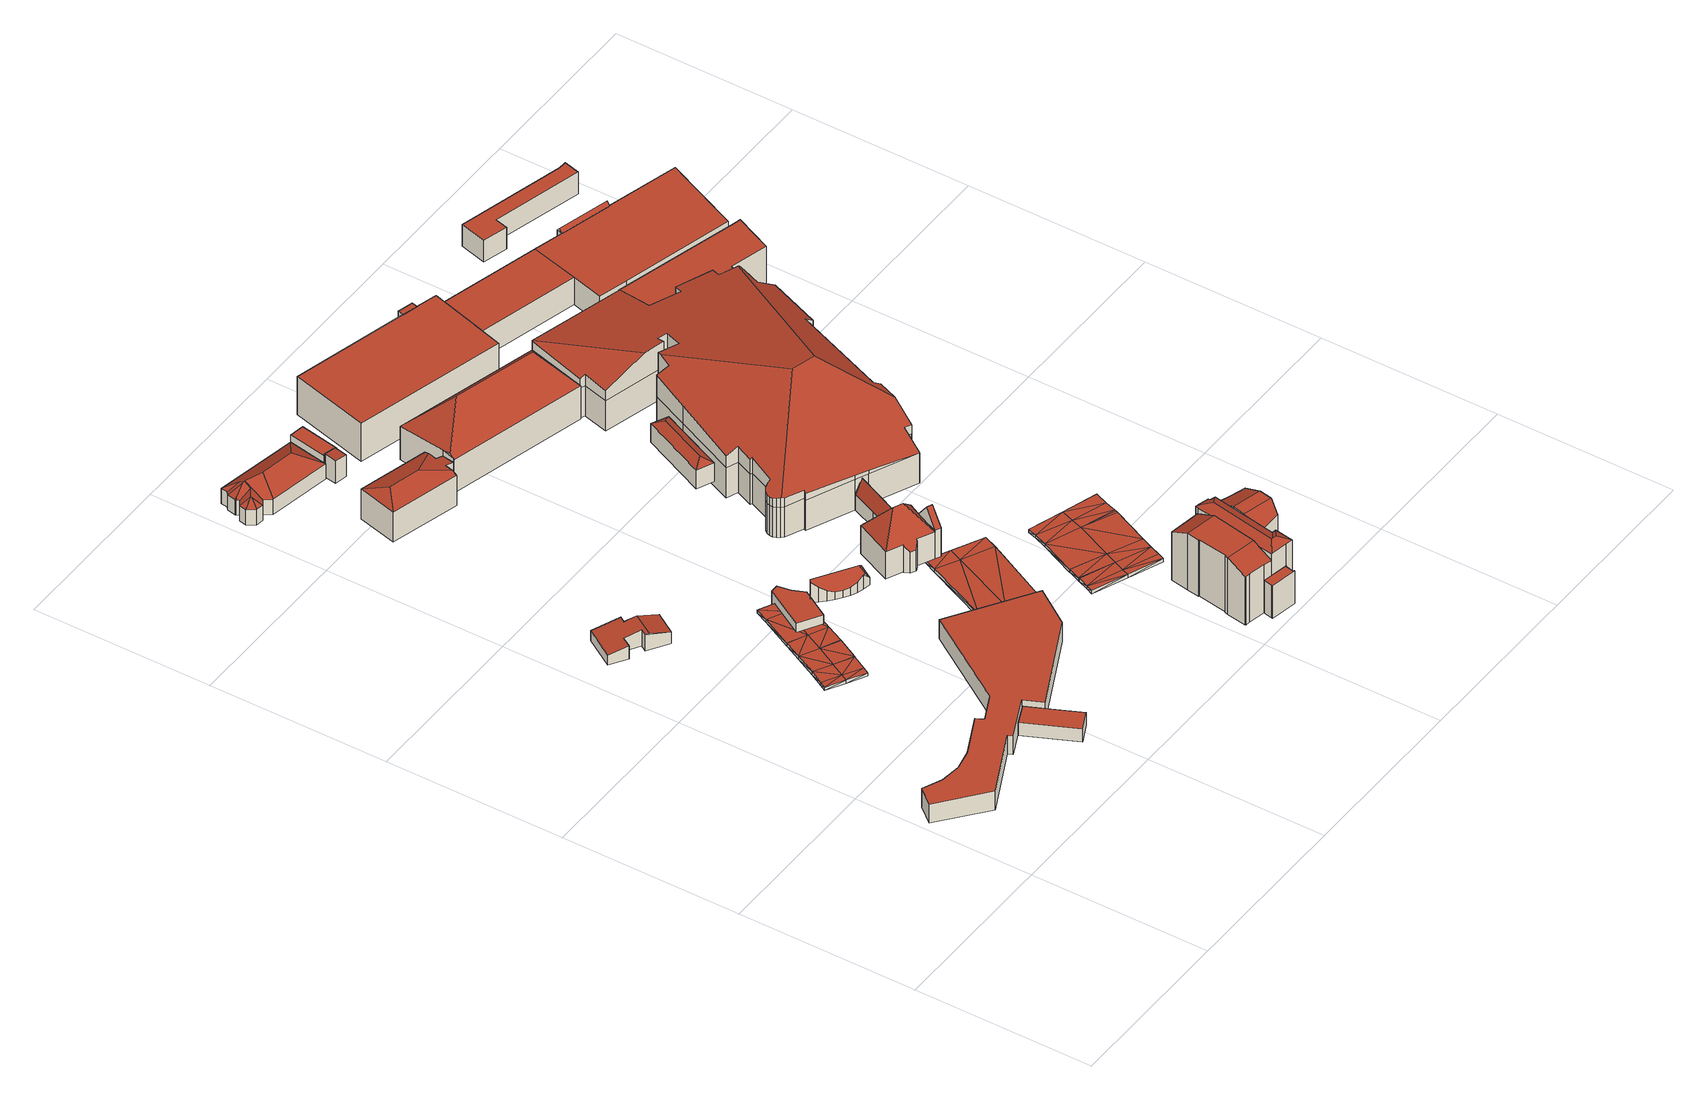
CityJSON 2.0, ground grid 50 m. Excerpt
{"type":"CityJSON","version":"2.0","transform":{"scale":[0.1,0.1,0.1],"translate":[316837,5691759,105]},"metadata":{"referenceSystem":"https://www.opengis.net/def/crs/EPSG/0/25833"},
"CityObjects":{
"building1":{"type":"Building","attributes":{"Dachtyp_tdc":"tdcPolyFlatRoof","Gemeindeschluessel":14713000,"Dachneigung":0,"QualitaetDacherkennung":81,"Geometrietyp2DReferenz":"3000","function":"31001_9998","roofType":"1000","measuredHeight":3.99},"geometry":[{"type":"MultiSurface","lod":"2","boundaries":[[[0,1,2,3]],[[1,4,5,2]],[[4,6,7,5]],[[6,8,9,7]],[[8,0,3,9]],[[8,6,4,1,0]],[[3,2,5,7,9]]],"semantics":{"surfaces":[{"type":"WallSurface"},{"type":"RoofSurface"},{"type":"GroundSurface"}],"values":[0,0,0,0,0,1,2]}}]},
"building2":{"type":"Building","attributes":{"name":"Zoo Leipzig","Dachtyp_tdc":"tdcFreeFormRoof","Gemeindeschluessel":14713000,"Dachneigung":10.55,"QualitaetDacherkennung":11,"Geometrietyp2DReferenz":"3000","function":"31001_9998","roofType":"5000","measuredHeight":5.24},"geometry":[{"type":"MultiSurface","lod":"2","boundaries":[[[10,11,12,13]],[[11,14,15,12]],[[14,16,17,15]],[[16,18,19,17]],[[18,20,21,19]],[[20,22,23,21]],[[22,24,25,23]],[[24,26,27,25]],[[26,28,29,27]],[[28,10,13,29]],[[14,11,10,28,26,24,22,20,30,31]],[[18,16,31,30]],[[16,14,31]],[[20,18,30]],[[13,12,15,17,19,21,23,25,27,29]]],"semantics":{"surfaces":[{"type":"WallSurface"},{"type":"RoofSurface"},{"type":"GroundSurface"}],"values":[0,0,0,0,0,0,0,0,0,0,1,1,0,0,2]}}]},
"building3":{"type":"Building","attributes":{"name":"Zoo Leipzig","Dachtyp_tdc":"tdcPolyFlatRoof","Gemeindeschluessel":14713000,"Dachneigung":0,"QualitaetDacherkennung":38,"Geometrietyp2DReferenz":"3000","function":"31001_9998","roofType":"1000","measuredHeight":5.91},"geometry":[{"type":"MultiSurface","lod":"2","boundaries":[[[32,33,34,35]],[[33,36,37,34]],[[36,38,39,37]],[[38,40,41,39]],[[40,42,43,41]],[[42,44,45,43]],[[44,46,47,45]],[[46,48,49,47]],[[48,50,51,49]],[[50,52,53,51]],[[52,54,55,53]],[[54,56,57,55]],[[56,58,59,57]],[[58,60,61,59]],[[60,62,63,61]],[[62,32,35,63]],[[62,60,58,56,54,52,50,48,46,44,42,40,38,36,33,32]],[[35,34,37,39,41,43,45,47,49,51,53,55,57,59,61,63]]],"semantics":{"surfaces":[{"type":"WallSurface"},{"type":"RoofSurface"},{"type":"GroundSurface"}],"values":[0,0,0,0,0,0,0,0,0,0,0,0,0,0,0,0,1,2]}}]},
"building4":{"type":"Building","attributes":{"BodenHoehe":107.59,"gemHoehe":0,"BauwerkHoehe":1,"Breite":11.5,"Gemeindeschluessel":"14713000","Geometrietyp2DReferenz":"3000","function":"53001_1800","measuredHeight":1},"geometry":[{"type":"MultiSurface","lod":"2","boundaries":[[[64,65,66]],[[64,66,67]],[[68,69,65]],[[68,65,64]],[[70,71,72]],[[72,71,73]],[[74,75,70]],[[70,75,71]],[[76,77,75]],[[76,75,78]],[[78,75,74]],[[79,67,76]],[[76,67,77]],[[80,64,79]],[[79,64,67]],[[81,68,64]],[[81,64,80]],[[71,82,73]],[[73,82,83]],[[75,84,71]],[[71,84,82]],[[77,85,86]],[[77,86,84]],[[77,84,75]],[[67,66,87]],[[67,87,77]],[[77,87,88]],[[77,88,85]],[[73,83,89]],[[73,89,90]],[[83,82,91]],[[83,91,89]],[[82,84,92]],[[82,92,91]],[[84,86,93]],[[84,93,92]],[[86,85,94]],[[86,94,93]],[[85,88,95]],[[85,95,94]],[[88,87,96]],[[88,96,95]],[[87,66,97]],[[87,97,96]],[[66,65,98]],[[66,98,97]],[[65,69,99]],[[65,99,98]],[[69,68,100]],[[69,100,99]],[[68,81,101]],[[68,101,100]],[[81,80,102]],[[81,102,101]],[[80,79,103]],[[80,103,102]],[[79,76,104]],[[79,104,103]],[[76,78,105]],[[76,105,104]],[[78,74,106]],[[78,106,105]],[[74,70,107]],[[74,107,106]],[[70,72,108]],[[70,108,107]],[[72,73,90]],[[72,90,108]],[[90,91,109]],[[89,91,90]],[[109,92,110]],[[91,92,109]],[[93,94,111]],[[92,93,111]],[[110,92,111]],[[96,97,112]],[[111,96,112]],[[95,96,111]],[[94,95,111]],[[97,98,113]],[[112,97,113]],[[98,99,100]],[[113,98,100]],[[108,109,107]],[[90,109,108]],[[107,110,106]],[[109,110,107]],[[110,111,104]],[[105,110,104]],[[106,110,105]],[[104,112,103]],[[111,112,104]],[[103,113,102]],[[112,113,103]],[[113,100,101]],[[102,113,101]]],"semantics":{"surfaces":[{"type":"RoofSurface"},{"type":"WallSurface"},{"type":"GroundSurface"}],"values":[0,0,0,0,0,0,0,0,0,0,0,0,0,0,0,0,0,0,0,0,0,0,0,0,0,0,0,0,1,1,1,1,1,1,1,1,1,1,1,1,1,1,1,1,1,1,1,1,1,1,1,1,1,1,1,1,1,1,1,1,1,1,1,1,1,1,1,1,2,2,2,2,2,2,2,2,2,2,2,2,2,2,2,2,2,2,2,2,2,2,2,2,2,2,2,2]}}]},
"building5":{"type":"Building","attributes":{"name":"Zoo Leipzig","Dachtyp_tdc":"tdcPolyFlatRoof","Gemeindeschluessel":14713000,"Dachneigung":0,"QualitaetDacherkennung":74,"Geometrietyp2DReferenz":"3000","function":"31001_9998","roofType":"1000","measuredHeight":6.05},"geometry":[{"type":"MultiSurface","lod":"2","boundaries":[[[114,115,116,117]],[[115,118,119,116]],[[118,120,121,119]],[[120,122,123,121]],[[122,124,125,123]],[[124,114,117,125]],[[124,122,120,118,115,114]],[[117,116,119,121,123,125]]],"semantics":{"surfaces":[{"type":"WallSurface"},{"type":"RoofSurface"},{"type":"GroundSurface"}],"values":[0,0,0,0,0,0,1,2]}}]},
"building6":{"type":"Building","attributes":{"name":"Zoo Leipzig","Dachtyp_tdc":"tdcFreeFormRoof","Gemeindeschluessel":14713000,"Dachneigung":31.51,"QualitaetDacherkennung":10,"Geometrietyp2DReferenz":"3000","function":"31001_9998","roofType":"5000","measuredHeight":8.33},"geometry":[{"type":"MultiSurface","lod":"2","boundaries":[[[126,127,128,129]],[[127,130,131,128]],[[130,132,133,131]],[[132,134,135,133]],[[134,136,137,135]],[[136,138,139,137]],[[138,140,141,139]],[[140,142,143,141]],[[142,144,145,143]],[[144,146,147,145]],[[146,148,149,147]],[[148,150,151,149]],[[150,152,153,151]],[[152,154,155,153]],[[154,126,129,155]],[[156,154,152]],[[157,158,156,152,150]],[[157,150,148]],[[159,160,158,157,148,146]],[[161,159,146,144]],[[162,163,161,144,142]],[[162,142,140]],[[163,162,140,138]],[[164,165,159,161,163,138,136]],[[164,136,134]],[[166,165,164,134,132]],[[167,166,132,130]],[[167,130,127]],[[160,159,165,166,167,127,126]],[[156,158,160,126,154]],[[129,128,131,133,135,137,139,141,143,145,147,149,151,153,155]]],"semantics":{"surfaces":[{"type":"WallSurface"},{"type":"RoofSurface"},{"type":"GroundSurface"}],"values":[0,0,0,0,0,0,0,0,0,0,0,0,0,0,0,1,1,1,1,1,1,1,1,1,1,1,1,1,1,1,2]}}]},
"building7":{"type":"Building","attributes":{"name":"Zoo Leipzig","Dachtyp_tdc":"tdcFreeFormRoof","Gemeindeschluessel":14713000,"Dachneigung":20.66,"QualitaetDacherkennung":22,"Geometrietyp2DReferenz":"3000","function":"31001_9998","roofType":"5000","measuredHeight":11.46},"geometry":[{"type":"MultiSurface","lod":"2","boundaries":[[[168,169,170,171]],[[169,172,173,170]],[[172,174,175,173]],[[174,176,177,175]],[[176,178,179,177]],[[178,180,181,179]],[[180,182,183,181]],[[182,180,178,184,185,186,168]],[[187,174,172]],[[185,184,176,174,187]],[[169,186,185,187,172]],[[169,168,186]],[[178,176,184]],[[183,171,170,173,175,177,179,181]],[[182,168,171,183]]],"semantics":{"surfaces":[{"type":"WallSurface"},{"type":"RoofSurface"},{"type":"GroundSurface"}],"values":[0,0,0,0,0,0,0,1,1,1,1,0,0,2,0]}}]},
"building8":{"type":"Building","attributes":{"name":"Zoo Leipzig","Dachtyp_tdc":"tdcFreeFormRoof","Gemeindeschluessel":14713000,"Dachneigung":66.28,"QualitaetDacherkennung":9,"Geometrietyp2DReferenz":"3000","function":"31001_9998","roofType":"5000","measuredHeight":6.8},"geometry":[{"type":"MultiSurface","lod":"2","boundaries":[[[188,189,190,191]],[[189,192,193,190]],[[192,194,195,193]],[[194,196,197,195]],[[196,198,199,197]],[[198,200,201,199]],[[200,202,203,201]],[[202,204,205,203]],[[204,206,207,205]],[[206,208,209,207]],[[208,210,211,209]],[[210,212,213,211]],[[212,214,215,213]],[[214,216,217,215]],[[216,218,219,217]],[[218,220,221,219]],[[220,222,223,221]],[[222,224,225,223]],[[224,188,191,225]],[[226,210,227,228]],[[228,227,208,206,204,202,200,198,196,194,192,189,229]],[[212,226,228,229,188,224,222,220,218,216,214]],[[210,208,227]],[[212,210,226]],[[189,188,229]],[[191,190,193,195,197,199,201,203,205,207,209,211,213,215,217,219,221,223,225]]],"semantics":{"surfaces":[{"type":"WallSurface"},{"type":"RoofSurface"},{"type":"GroundSurface"}],"values":[0,0,0,0,0,0,0,0,0,0,0,0,0,0,0,0,0,0,0,1,1,1,0,0,0,2]}}]},
"building9":{"type":"Building","attributes":{"name":"Zoo Leipzig","Dachtyp_tdc":"tdcPolyFlatRoof","Gemeindeschluessel":14713000,"Dachneigung":5.51,"QualitaetDacherkennung":57,"Geometrietyp2DReferenz":"3000","function":"31001_9998","roofType":"2100","measuredHeight":7.09},"geometry":[{"type":"MultiSurface","lod":"2","boundaries":[[[230,231,232,233]],[[231,234,235,232]],[[234,236,237,235]],[[236,238,239,237]],[[238,230,233,239]],[[238,236,234,231,230]],[[233,232,235,237,239]]],"semantics":{"surfaces":[{"type":"WallSurface"},{"type":"RoofSurface"},{"type":"GroundSurface"}],"values":[0,0,0,0,0,1,2]}}]},
"building10":{"type":"Building","attributes":{"name":"Zoo Leipzig","Dachtyp_tdc":"tdcPolyFlatRoof","Gemeindeschluessel":14713000,"Dachneigung":0,"QualitaetDacherkennung":80,"Geometrietyp2DReferenz":"3000","function":"31001_9998","roofType":"1000","measuredHeight":6.39},"geometry":[{"type":"MultiSurface","lod":"2","boundaries":[[[240,241,242,235]],[[241,243,244,242]],[[243,245,246,244]],[[245,247,237,246]],[[247,240,235,237]],[[247,245,243,241,240]],[[235,242,244,246,237]]],"semantics":{"surfaces":[{"type":"WallSurface"},{"type":"RoofSurface"},{"type":"GroundSurface"}],"values":[0,0,0,0,0,1,2]}}]},
"building11":{"type":"Building","attributes":{"BodenHoehe":107.93,"gemHoehe":0,"BauwerkHoehe":1,"Gemeindeschluessel":"14713000","Geometrietyp2DReferenz":"3000","function":"53001_1800","measuredHeight":1},"geometry":[{"type":"MultiSurface","lod":"2","boundaries":[[[248,249,250]],[[248,250,251]],[[251,250,252]],[[251,252,253]],[[253,252,254]],[[253,254,255]],[[249,256,257]],[[249,257,250]],[[250,257,258]],[[250,258,252]],[[252,258,259]],[[252,259,254]],[[249,248,260]],[[249,260,261]],[[248,251,262]],[[248,262,260]],[[251,253,263]],[[251,263,262]],[[253,255,264]],[[253,264,263]],[[255,254,265]],[[255,265,264]],[[254,259,266]],[[254,266,265]],[[259,258,267]],[[259,267,266]],[[258,257,268]],[[258,268,267]],[[257,256,269]],[[257,269,268]],[[256,249,261]],[[256,261,269]],[[270,261,260]],[[262,270,260]],[[271,270,262]],[[263,271,262]],[[265,271,263]],[[264,265,263]],[[268,269,261]],[[270,268,261]],[[267,268,270]],[[271,267,270]],[[266,267,271]],[[265,266,271]]],"semantics":{"surfaces":[{"type":"RoofSurface"},{"type":"WallSurface"},{"type":"GroundSurface"}],"values":[0,0,0,0,0,0,0,0,0,0,0,0,1,1,1,1,1,1,1,1,1,1,1,1,1,1,1,1,1,1,1,1,2,2,2,2,2,2,2,2,2,2,2,2]}}]},
"building12":{"type":"Building","attributes":{"name":"Zooschule","Gemeindeschluessel":14713000,"Geometrietyp2DReferenz":"3000","function":"31001_3021","roofType":"9999"},"children":["building12-1","building12-2","building12-3"]},
"building12-1":{"type":"BuildingPart","attributes":{"Dachtyp_tdc":"tdcGableRoof","Dachneigung":53.46,"QualitaetDacherkennung":55,"Geometrietyp2DReferenz":"3000","roofType":"3100","measuredHeight":13.29},"parents":["building12"],"geometry":[{"type":"MultiSurface","lod":"2","boundaries":[[[272,273,274,275]],[[273,276,277,278,274]],[[279,272,275,280]],[[279,281,282,272]],[[281,276,273,282]],[[276,281,279,283]],[[272,282,273]],[[275,274,278,280]],[[283,277,276]],[[279,280,278,277,283]]],"semantics":{"surfaces":[{"type":"WallSurface"},{"type":"RoofSurface"},{"type":"GroundSurface"},{"type":"ClosureSurface"}],"values":[0,0,0,1,1,0,0,2,0,3]}}]},
"building12-2":{"type":"BuildingPart","attributes":{"Dachtyp_tdc":"tdcHipRoof","Dachneigung":53.8,"QualitaetDacherkennung":51,"Geometrietyp2DReferenz":"3000","roofType":"3200","measuredHeight":15.79},"parents":["building12"],"geometry":[{"type":"MultiSurface","lod":"2","boundaries":[[[284,285,279,280,286]],[[277,287,288,278]],[[287,289,290,288]],[[289,291,292,290]],[[291,293,294,292]],[[293,295,296,294]],[[295,297,298,296]],[[297,299,300,298]],[[299,301,302,300]],[[301,303,304,305,302]],[[306,284,286,307,308]],[[301,299,309]],[[277,283,285,284,310]],[[299,297,295,293,291,289,287,277,310,309]],[[284,306,311,312,313,303,301,309,310]],[[286,280,278,288,290,292,294,296,298,300,302,305,314,307]],[[283,279,285]],[[277,278,280,279,283]],[[306,308,311]],[[313,304,303]],[[308,307,314,312,311]],[[312,314,305,304,313]]],"semantics":{"surfaces":[{"type":"WallSurface"},{"type":"RoofSurface"},{"type":"GroundSurface"},{"type":"ClosureSurface"}],"values":[0,0,0,0,0,0,0,0,0,0,0,1,1,1,1,2,0,3,0,0,3,3]}}]},
"building12-3":{"type":"BuildingPart","attributes":{"Dachtyp_tdc":"tdcFreeFormRoof","Dachneigung":65.86,"QualitaetDacherkennung":12,"Geometrietyp2DReferenz":"3000","roofType":"5000","measuredHeight":8.97},"parents":["building12"],"geometry":[{"type":"MultiSurface","lod":"2","boundaries":[[[304,315,316,305]],[[315,317,318,316]],[[317,319,320,318]],[[319,321,322,320]],[[321,323,324,322]],[[323,308,307,324]],[[319,317,315,304,313,325]],[[325,311,308,323,321,319]],[[307,314,305,316,318,320,322,324]],[[312,311,325]],[[314,307,308,311,312]],[[313,312,325]],[[304,305,314,312,313]]],"semantics":{"surfaces":[{"type":"WallSurface"},{"type":"RoofSurface"},{"type":"GroundSurface"},{"type":"ClosureSurface"}],"values":[0,0,0,0,0,0,1,1,2,0,3,0,3]}}]},
"building13":{"type":"Building","attributes":{"name":"Zoo Leipzig","Dachtyp_tdc":"tdcFreeFormRoof","Gemeindeschluessel":14713000,"Dachneigung":46.71,"QualitaetDacherkennung":79,"Geometrietyp2DReferenz":"3000","function":"31001_9998","roofType":"5000","measuredHeight":19.62},"geometry":[{"type":"MultiSurface","lod":"2","boundaries":[[[326,327,328,181]],[[327,329,330,328]],[[329,331,332,330]],[[331,333,334,332]],[[333,335,336,334]],[[335,337,183,336]],[[337,326,181,183]],[[333,331,329,338]],[[339,327,326,340]],[[339,338,329,327]],[[333,338,339,340,337,335]],[[326,337,340]],[[181,328,330,332,334,336,183]]],"semantics":{"surfaces":[{"type":"WallSurface"},{"type":"RoofSurface"},{"type":"GroundSurface"}],"values":[0,0,0,0,0,0,0,1,1,1,1,0,2]}}]},
"building14":{"type":"Building","attributes":{"Gemeindeschluessel":14713000,"Geometrietyp2DReferenz":"3000","function":"31001_9998","roofType":"9999"},"children":["building14-1","building14-2","building14-3","building14-4"]},
"building14-1":{"type":"BuildingPart","attributes":{"Dachtyp_tdc":"tdcPolyFlatRoof","Dachneigung":0,"QualitaetDacherkennung":51,"Geometrietyp2DReferenz":"3000","roofType":"1000","measuredHeight":10.23},"parents":["building14"],"geometry":[{"type":"MultiSurface","lod":"2","boundaries":[[[341,342,343,344]],[[342,345,346,343]],[[345,347,348,346]],[[347,349,350,348]],[[349,351,352,350]],[[351,353,354,352]],[[353,355,356,354]],[[342,357,355,353,351,349,347,345,342,341]],[[343,346,348,350,352,354,356,358,343,344]],[[343,358,357,342]],[[358,356,355,357]]],"semantics":{"surfaces":[{"type":"WallSurface"},{"type":"RoofSurface"},{"type":"GroundSurface"},{"type":"ClosureSurface"}],"values":[0,0,0,0,0,0,0,1,2,3,3]}}]},
"building14-2":{"type":"BuildingPart","attributes":{"Dachtyp_tdc":"tdcFreeFormRoof","Dachneigung":26.83,"QualitaetDacherkennung":16,"Geometrietyp2DReferenz":"3000","roofType":"5000","measuredHeight":18.36},"parents":["building14"],"geometry":[{"type":"MultiSurface","lod":"2","boundaries":[[[359,360,361,362,363]],[[360,364,365,361]],[[364,366,367,365]],[[366,368,369,367]],[[368,370,371,369]],[[370,372,373,371]],[[372,374,373]],[[375,376,377,378,379]],[[376,380,381,377]],[[380,382,383,381]],[[382,384,344,383]],[[384,341,344]],[[382,380,385]],[[380,376,386,385]],[[376,375,387,388,389,390,372,391,392,386]],[[372,370,368,366,364,393,391]],[[364,360,393]],[[360,359,394,395,396,397,398,392,391,393]],[[398,384,382,385,386,392]],[[358,399,400,362,361,365,367,369,371,373,401,402,378,377,381,383,344,343]],[[397,403,398]],[[363,394,359]],[[362,400,395,394,363]],[[400,399,396,395]],[[399,358,357,403,397,396]],[[390,374,372]],[[379,387,375]],[[378,402,388,387,379]],[[402,401,389,388]],[[401,373,374,390,389]],[[357,342,341,384,398,403]],[[343,344,341,342]],[[358,343,342,357]]],"semantics":{"surfaces":[{"type":"WallSurface"},{"type":"RoofSurface"},{"type":"GroundSurface"},{"type":"ClosureSurface"}],"values":[0,0,0,0,0,0,0,0,0,0,0,0,1,1,1,1,1,1,1,2,0,0,3,3,3,0,0,3,3,3,0,3,3]}}]},
"building14-3":{"type":"BuildingPart","attributes":{"Dachtyp_tdc":"tdcCutGableRoof","Dachneigung":0,"QualitaetDacherkennung":46,"Geometrietyp2DReferenz":"3000","roofType":"9999","measuredHeight":17.59},"parents":["building14"],"geometry":[{"type":"MultiSurface","lod":"2","boundaries":[[[404,405,406,407]],[[405,408,409,406]],[[408,410,411,409]],[[410,363,362,411]],[[412,413,414,356,355]],[[413,415,416,414]],[[415,417,418,416]],[[417,419,420,418]],[[419,421,422,420]],[[421,423,424,422]],[[423,425,426,424]],[[425,404,407,426]],[[427,394,363,410,408]],[[421,419,417,415,413,412,403,397,428]],[[408,405,404,425,423,421,428,427]],[[407,406,409,411,362,400,399,358,356,414,416,418,420,422,424,426]],[[395,394,427]],[[400,362,363,394,395]],[[396,395,427,428]],[[399,400,395,396]],[[397,396,428]],[[399,396,397,403,357,358]],[[355,357,403,412]],[[358,357,355,356]]],"semantics":{"surfaces":[{"type":"WallSurface"},{"type":"RoofSurface"},{"type":"GroundSurface"},{"type":"ClosureSurface"}],"values":[0,0,0,0,0,0,0,0,0,0,0,0,1,1,1,2,0,3,0,3,0,3,0,3]}}]},
"building14-4":{"type":"BuildingPart","attributes":{"Dachtyp_tdc":"tdcCutGableRoof","Dachneigung":23.02,"QualitaetDacherkennung":37,"Geometrietyp2DReferenz":"3000","roofType":"9999","measuredHeight":17.53},"parents":["building14"],"geometry":[{"type":"MultiSurface","lod":"2","boundaries":[[[374,429,430,373]],[[429,431,432,430]],[[431,433,434,432]],[[433,435,436,434]],[[435,437,438,436]],[[437,439,440,438]],[[439,441,442,440]],[[441,443,444,442]],[[443,379,378,444]],[[437,435,433,431,429,374,390,445]],[[446,387,379,443,441,439]],[[445,446,439,437]],[[373,430,432,434,436,438,440,442,444,378,402,401]],[[388,387,446]],[[402,378,379,387,388]],[[389,388,446,445]],[[401,402,388,389]],[[390,389,445]],[[401,389,390,374,373]]],"semantics":{"surfaces":[{"type":"WallSurface"},{"type":"RoofSurface"},{"type":"GroundSurface"},{"type":"ClosureSurface"}],"values":[0,0,0,0,0,0,0,0,0,1,1,1,2,0,3,0,3,0,3]}}]},
"building15":{"type":"Building","attributes":{"name":"Zoo Leipzig","Dachtyp_tdc":"tdcFreeFormRoof","Gemeindeschluessel":14713000,"Dachneigung":30.79,"QualitaetDacherkennung":28,"Geometrietyp2DReferenz":"3000","function":"31001_9998","roofType":"5000","measuredHeight":7.28},"geometry":[{"type":"MultiSurface","lod":"2","boundaries":[[[447,448,449,450]],[[448,451,452,449]],[[451,453,454,452]],[[453,455,456,454]],[[455,447,450,456]],[[451,448,457]],[[448,447,458,457]],[[447,455,458]],[[455,453,451,457,458]],[[450,449,452,454,456]]],"semantics":{"surfaces":[{"type":"WallSurface"},{"type":"RoofSurface"},{"type":"GroundSurface"}],"values":[0,0,0,0,0,1,1,1,1,2]}}]},
"building16":{"type":"Building","attributes":{"name":"Pfaffendorfer Brücke","BodenHoehe":107.76,"gemHoehe":0,"BauwerkHoehe":1,"Breite":20.5,"Gemeindeschluessel":"14713000","Geometrietyp2DReferenz":"3000","function":"53001_1800","measuredHeight":1},"geometry":[{"type":"MultiSurface","lod":"2","boundaries":[[[459,460,461]],[[461,460,462]],[[461,462,463]],[[461,463,464]],[[464,463,465]],[[465,463,466]],[[466,463,467]],[[466,467,468]],[[468,467,469]],[[469,467,470]],[[470,467,471]],[[470,471,472]],[[470,472,473]],[[474,473,475]],[[475,473,472]],[[460,476,462]],[[462,476,477]],[[462,477,478]],[[462,478,463]],[[463,478,467]],[[467,478,479]],[[467,479,471]],[[471,479,480]],[[471,480,481]],[[472,471,482]],[[472,482,483]],[[481,482,471]],[[472,483,475]],[[475,483,484]],[[460,459,485]],[[460,485,486]],[[459,461,487]],[[459,487,485]],[[461,464,488]],[[461,488,487]],[[464,465,489]],[[464,489,488]],[[465,466,490]],[[465,490,489]],[[466,468,491]],[[466,491,490]],[[468,469,492]],[[468,492,491]],[[469,470,493]],[[469,493,492]],[[470,473,494]],[[470,494,493]],[[473,474,495]],[[473,495,494]],[[474,475,496]],[[474,496,495]],[[475,484,497]],[[475,497,496]],[[484,483,498]],[[484,498,497]],[[483,482,499]],[[483,499,498]],[[482,481,500]],[[482,500,499]],[[481,480,501]],[[481,501,500]],[[480,479,502]],[[480,502,501]],[[479,478,503]],[[479,503,502]],[[478,477,504]],[[478,504,503]],[[477,476,505]],[[477,505,504]],[[476,460,486]],[[476,486,505]],[[487,486,485]],[[506,486,487]],[[507,506,487]],[[488,507,487]],[[489,507,488]],[[490,507,489]],[[508,507,490]],[[491,508,490]],[[492,508,491]],[[493,508,492]],[[509,508,493]],[[510,509,493]],[[494,510,493]],[[496,494,495]],[[510,494,496]],[[506,505,486]],[[504,505,506]],[[503,504,506]],[[507,503,506]],[[508,503,507]],[[502,503,508]],[[509,502,508]],[[501,502,509]],[[500,501,509]],[[499,509,510]],[[498,499,510]],[[509,499,500]],[[496,498,510]],[[497,498,496]]],"semantics":{"surfaces":[{"type":"RoofSurface"},{"type":"WallSurface"},{"type":"GroundSurface"}],"values":[0,0,0,0,0,0,0,0,0,0,0,0,0,0,0,0,0,0,0,0,0,0,0,0,0,0,0,0,0,1,1,1,1,1,1,1,1,1,1,1,1,1,1,1,1,1,1,1,1,1,1,1,1,1,1,1,1,1,1,1,1,1,1,1,1,1,1,1,1,1,1,2,2,2,2,2,2,2,2,2,2,2,2,2,2,2,2,2,2,2,2,2,2,2,2,2,2,2,2,2]}}]},
"building17":{"type":"Building","attributes":{"Dachtyp_tdc":"tdcPolyFlatRoof","Gemeindeschluessel":14713000,"Dachneigung":0,"QualitaetDacherkennung":47,"Geometrietyp2DReferenz":"3000","function":"31001_9998","roofType":"1000","measuredHeight":3.01},"geometry":[{"type":"MultiSurface","lod":"2","boundaries":[[[511,512,513,514]],[[512,515,516,513]],[[515,517,518,516]],[[517,519,520,518]],[[519,521,522,520]],[[521,523,524,522]],[[523,525,526,524]],[[525,527,528,526]],[[527,529,530,528]],[[529,531,532,530]],[[531,511,514,532]],[[531,529,527,525,523,521,519,517,515,512,511]],[[514,513,516,518,520,522,524,526,528,530,532]]],"semantics":{"surfaces":[{"type":"WallSurface"},{"type":"RoofSurface"},{"type":"GroundSurface"}],"values":[0,0,0,0,0,0,0,0,0,0,0,1,2]}}]},
"building18":{"type":"Building","attributes":{"name":"Zoo Leipzig","Dachtyp_tdc":"tdcFreeFormRoof","Gemeindeschluessel":14713000,"Dachneigung":10.04,"QualitaetDacherkennung":2,"Geometrietyp2DReferenz":"3000","function":"31001_9998","roofType":"5000","measuredHeight":23.2},"geometry":[{"type":"MultiSurface","lod":"2","boundaries":[[[533,534,535,536]],[[534,537,538,535]],[[537,539,540,538]],[[539,541,542,540]],[[541,543,544,542]],[[543,545,546,544]],[[545,547,548,546]],[[547,549,550,548]],[[549,551,552,550]],[[551,553,554,552]],[[553,555,556,554]],[[555,557,558,556]],[[557,559,560,558]],[[559,561,562,560]],[[561,563,564,562]],[[563,565,566,564]],[[565,567,322,566]],[[567,568,318,322]],[[568,569,570,318]],[[569,571,572,570]],[[571,573,574,572]],[[573,575,576,574]],[[575,577,578,576]],[[577,579,580,578]],[[579,581,582,580]],[[581,583,584,582]],[[583,585,586,584]],[[585,587,588,586]],[[587,589,590,588]],[[589,591,592,590]],[[591,593,594,592]],[[593,595,596,594]],[[595,597,598,596]],[[597,599,600,598]],[[599,601,602,600]],[[601,603,604,602]],[[603,605,606,604]],[[605,607,608,606]],[[607,609,610,608]],[[609,611,612,610]],[[611,613,614,612]],[[613,615,616,614]],[[615,617,618,616]],[[617,619,620,618]],[[619,621,622,620]],[[621,623,624,622]],[[623,625,626,624]],[[625,627,628,626]],[[627,629,630,628]],[[631,632,633,634,635,636,637,638,639,640,641,642,643,644]],[[645,646,647,648,649,650,651,652,653,654,655,656,657,658,659,660,661,662,663]],[[664,665,666,667,668,669]],[[670,671,665,664,672,673,674,675,676,663,662,637,636,677,678,679,680]],[[681,682,638,637,662,661,683,684,685,686,687,565]],[[567,687,686,568]],[[565,687,567]],[[568,686,685,569]],[[569,685,684,571]],[[571,684,683,573]],[[573,683,661,660,575]],[[561,682,681,563]],[[559,639,638,682,561]],[[563,681,565]],[[627,670,680,629]],[[629,680,679,533]],[[533,679,678,534]],[[534,678,677,537]],[[537,677,636,635,539]],[[607,676,675,609]],[[605,645,663,676,607]],[[609,675,674,611]],[[611,674,673,613]],[[613,673,672,615]],[[615,672,664,669,617]],[[625,671,670,627]],[[623,666,665,671,625]],[[617,669,668,619]],[[619,668,667,621]],[[621,667,666,623]],[[575,660,659,577]],[[577,659,658,579]],[[579,658,657,581]],[[581,657,656,583]],[[583,656,655,585]],[[585,655,654,587]],[[587,654,653,589]],[[589,653,652,591]],[[591,652,651,593]],[[593,651,650,595]],[[595,650,649,597]],[[597,649,648,599]],[[599,648,647,601]],[[601,647,646,603]],[[603,646,645,605]],[[549,644,643,551]],[[547,631,644,549]],[[551,643,642,553]],[[553,642,641,555]],[[555,641,640,557]],[[557,640,639,559]],[[539,635,634,541]],[[541,634,633,543]],[[543,633,632,545]],[[545,632,631,547]],[[630,536,535,538,540,542,544,546,548,550,552,554,556,558,560,562,564,566,322,318,570,572,574,576,578,580,582,584,586,588,590,592,594,596,598,600,602,604,606,608,610,612,614,616,618,620,622,624,626,628]],[[629,533,536,630]]],"semantics":{"surfaces":[{"type":"WallSurface"},{"type":"RoofSurface"},{"type":"GroundSurface"}],"values":[0,0,0,0,0,0,0,0,0,0,0,0,0,0,0,0,0,0,0,0,0,0,0,0,0,0,0,0,0,0,0,0,0,0,0,0,0,0,0,0,0,0,0,0,0,0,0,0,0,1,1,1,1,1,0,0,0,0,0,0,0,0,0,0,0,0,0,0,0,0,0,0,0,0,0,0,0,0,0,0,0,0,0,0,0,0,0,0,0,0,0,0,0,0,0,0,0,0,0,0,0,0,0,0,2,0]}}]},
"building19":{"type":"Building","attributes":{"name":"Zoo Leipzig","Gemeindeschluessel":14713000,"Geometrietyp2DReferenz":"3000","function":"31001_9998","roofType":"9999"},"children":["building19-1","building19-2","building19-3","building19-4","building19-5"]},
"building19-1":{"type":"BuildingPart","attributes":{"Dachtyp_tdc":"tdcFreeFormRoof","Dachneigung":50.3,"QualitaetDacherkennung":16,"Geometrietyp2DReferenz":"3000","roofType":"5000","measuredHeight":9.38},"parents":["building19"],"geometry":[{"type":"MultiSurface","lod":"2","boundaries":[[[688,689,690,691]],[[688,692,693,689]],[[692,694,695,693]],[[696,697,692,688]],[[697,696,698,699,700,701]],[[692,697,701,694]],[[694,701,700]],[[691,698,696,688]],[[699,698,691]],[[690,689,693,695,702,703]],[[700,702,695,694]],[[699,703,702,700]],[[691,690,703,699]]],"semantics":{"surfaces":[{"type":"WallSurface"},{"type":"RoofSurface"},{"type":"GroundSurface"},{"type":"ClosureSurface"}],"values":[0,0,0,1,1,0,0,0,0,2,3,3,3]}}]},
"building19-2":{"type":"BuildingPart","attributes":{"Dachtyp_tdc":"tdcPolyFlatRoof","Dachneigung":0,"QualitaetDacherkennung":43,"Geometrietyp2DReferenz":"3000","roofType":"1000","measuredHeight":11.95},"parents":["building19"],"geometry":[{"type":"MultiSurface","lod":"2","boundaries":[[[704,705,706,707,708]],[[705,709,710,706]],[[709,711,712,713,710]],[[714,711,709,705,704,715]],[[716,707,706,710,713,717]],[[708,718,715,704]],[[708,707,716,718]],[[719,712,711,714]],[[719,717,713,712]],[[718,719,714,715]],[[718,716,717,719]]],"semantics":{"surfaces":[{"type":"WallSurface"},{"type":"RoofSurface"},{"type":"GroundSurface"},{"type":"ClosureSurface"}],"values":[0,0,0,1,2,0,3,0,3,0,3]}}]},
"building19-3":{"type":"BuildingPart","attributes":{"Dachtyp_tdc":"tdcPolyFlatRoof","Dachneigung":0,"QualitaetDacherkennung":56,"Geometrietyp2DReferenz":"3000","roofType":"1000","measuredHeight":11.85},"parents":["building19"],"geometry":[{"type":"MultiSurface","lod":"2","boundaries":[[[712,720,721,722,713]],[[723,724,725,726,727]],[[724,728,729,725]],[[728,730,731,729]],[[730,708,707,731]],[[708,730,728,724,723,732,733,720,712,719,718]],[[716,717,713,722,734,735,726,725,729,731,707]],[[736,721,720,733]],[[736,734,722,721]],[[737,736,733,732]],[[737,735,734,736]],[[727,737,732,723]],[[727,726,735,737]],[[716,707,708,718]],[[717,716,718,719]],[[713,717,719,712]]],"semantics":{"surfaces":[{"type":"WallSurface"},{"type":"RoofSurface"},{"type":"GroundSurface"},{"type":"ClosureSurface"}],"values":[0,0,0,0,0,1,2,0,3,0,3,0,3,3,3,3]}}]},
"building19-4":{"type":"BuildingPart","attributes":{"Dachtyp_tdc":"tdcPolyFlatRoof","Dachneigung":0,"QualitaetDacherkennung":81,"Geometrietyp2DReferenz":"3000","roofType":"1000","measuredHeight":8.33},"parents":["building19"],"geometry":[{"type":"MultiSurface","lod":"2","boundaries":[[[721,738,739,722]],[[740,727,726,741]],[[727,740,738,721,736,737]],[[735,734,722,739,741,726]],[[734,735,737,736]],[[722,734,736,721]],[[741,739,738,740]],[[735,726,727,737]]],"semantics":{"surfaces":[{"type":"WallSurface"},{"type":"RoofSurface"},{"type":"GroundSurface"},{"type":"ClosureSurface"}],"values":[0,0,1,2,3,3,3,3]}}]},
"building19-5":{"type":"BuildingPart","attributes":{"Dachtyp_tdc":"tdcPolyFlatRoof","Dachneigung":0,"QualitaetDacherkennung":63,"Geometrietyp2DReferenz":"3000","roofType":"1000","measuredHeight":8.34},"parents":["building19"],"geometry":[{"type":"MultiSurface","lod":"2","boundaries":[[[742,743,744,745]],[[743,746,747,744]],[[746,740,741,747]],[[691,690,739,738]],[[691,738,740,746,743,742,748,694,700,699]],[[703,702,695,749,745,744,747,741,739,690]],[[694,748,749,695]],[[748,742,745,749]],[[738,739,741,740]],[[703,690,691,699]],[[702,703,699,700]],[[695,702,700,694]]],"semantics":{"surfaces":[{"type":"WallSurface"},{"type":"RoofSurface"},{"type":"GroundSurface"},{"type":"ClosureSurface"}],"values":[0,0,0,0,1,2,0,0,3,3,3,3]}}]},
"building20":{"type":"Building","attributes":{"name":"Zoo Leipzig","Dachtyp_tdc":"tdcFreeFormRoof","Gemeindeschluessel":14713000,"Dachneigung":39.74,"QualitaetDacherkennung":21,"Geometrietyp2DReferenz":"3000","function":"31001_9998","roofType":"5000","measuredHeight":5.44},"geometry":[{"type":"MultiSurface","lod":"2","boundaries":[[[750,751,752,753]],[[751,754,755,752]],[[754,756,757,755]],[[756,758,759,757]],[[758,760,761,759]],[[760,762,763,761]],[[762,750,753,763]],[[764,765,760,758]],[[764,758,756]],[[764,766,765]],[[764,767,766]],[[756,767,764]],[[754,767,756]],[[767,754,751]],[[767,751,750]],[[766,767,750,762]],[[765,766,762,760]],[[753,752,755,757,759,761,763]]],"semantics":{"surfaces":[{"type":"WallSurface"},{"type":"RoofSurface"},{"type":"GroundSurface"}],"values":[0,0,0,0,0,0,0,1,1,1,1,1,1,1,1,1,1,2]}}]},
"building21":{"type":"Building","attributes":{"name":"Zoo Leipzig","Dachtyp_tdc":"tdcPolyFlatRoof","Gemeindeschluessel":14713000,"Dachneigung":0,"QualitaetDacherkennung":37,"Geometrietyp2DReferenz":"3000","function":"31001_9998","roofType":"1000","measuredHeight":12.85},"geometry":[{"type":"MultiSurface","lod":"2","boundaries":[[[768,769,628,630]],[[769,770,626,628]],[[770,771,772,626]],[[771,773,774,772]],[[773,775,776,774]],[[775,777,778,776]],[[777,779,780,778]],[[779,781,540,780]],[[781,782,538,540]],[[782,783,535,538]],[[783,784,536,535]],[[784,768,630,536]],[[784,783,782,781,779,777,775,773,771,770,769,768]],[[630,628,626,772,774,776,778,780,540,538,535,536]]],"semantics":{"surfaces":[{"type":"WallSurface"},{"type":"RoofSurface"},{"type":"GroundSurface"}],"values":[0,0,0,0,0,0,0,0,0,0,0,0,1,2]}}]},
"building22":{"type":"Building","attributes":{"name":"Zoo Leipzig","Dachtyp_tdc":"tdcPolyFlatRoof","Gemeindeschluessel":14713000,"Dachneigung":0,"QualitaetDacherkennung":6,"Geometrietyp2DReferenz":"3000","function":"31001_9998","roofType":"1000","measuredHeight":6.82},"geometry":[{"type":"MultiSurface","lod":"2","boundaries":[[[785,786,787,788]],[[786,789,790,787]],[[789,791,792,790]],[[791,793,794,792]],[[793,795,796,794]],[[795,797,798,796]],[[797,799,800,798]],[[799,801,802,800]],[[801,785,788,802]],[[801,799,797,795,793,791,789,786,785]],[[788,787,790,792,794,796,798,800,802]]],"semantics":{"surfaces":[{"type":"WallSurface"},{"type":"RoofSurface"},{"type":"GroundSurface"}],"values":[0,0,0,0,0,0,0,0,0,1,2]}}]}
},
"vertices":[
[383,290,67],[439,315,67],[439,315,27],[383,290,27],[462,265,67],[462,265,27],[503,176,67],[503,176,27],[448,150,67],[448,150,27],
[104,1319,66],[170,1277,81],[170,1277,35],[104,1319,35],[160,1262,81],[160,1262,35],[238,1213,71],[238,1213,35],[201,1154,71],[201,1154,35],[144,1191,85],[144,1191,35],[154,1207,85],[154,1207,35],[114,1232,76],[114,1232,35],[98,1206,76],[98,1206,35],[52,1236,66],[52,1236,35],[152,1185,87],[189,1244,87],
[463,267,84],[440,318,84],[440,318,25],[463,267,25],[320,263,84],[320,263,25],[314,276,84],[314,276,25],[130,189,84],[130,189,25],[4,292,84],[4,292,25],[42,339,84],[42,339,25],[96,315,84],[96,315,25],[153,309,84],[153,309,25],[210,320,84],[210,320,25],[323,374,84],[323,374,25],[334,353,84],[334,353,25],[408,388,84],[408,388,25],[575,641,84],[575,641,25],[797,496,84],[797,496,25],[726,392,84],[726,392,25],
[327,753,36],[377,725,36],[399,764,36],[348,792,36],[317,735,36],[367,707,36],[396,1014,36],[447,988,36],[413,1050,36],[465,1024,36],[352,926,36],[403,900,36],[328,876,36],[379,850,36],[351,925,36],[298,819,36],[277,781,36],[267,763,36],[499,963,36],[516,999,36],[455,875,36],[431,824,36],[431,825,36],[399,765,36],[430,823,36],[516,999,26],[465,1024,26],[499,963,26],[455,875,26],[431,825,26],[431,824,26],[430,823,26],[399,765,26],[399,764,26],[377,725,26],[367,707,26],[317,735,26],[267,763,26],[277,781,26],[298,819,26],[328,876,26],[351,925,26],[352,926,26],[396,1014,26],[413,1050,26],[447,988,26],[403,900,26],[379,850,26],[348,792,26],[327,753,26],
[505,971,64],[458,892,64],[458,892,4],[505,971,4],[396,929,64],[396,929,4],[462,1041,64],[462,1041,4],[484,1042,64],[484,1042,4],[490,1006,64],[490,1006,4],
[35,2269,71],[32,2277,71],[32,2277,24],[35,2269,24],[30,2278,71],[30,2278,24],[36,2304,71],[36,2304,24],[44,2310,71],[44,2310,24],[47,2329,71],[47,2329,24],[278,2285,71],[278,2285,24],[258,2176,71],[258,2176,24],[258,2172,71],[258,2172,24],[82,2205,71],[82,2205,24],[67,2225,71],[67,2225,24],[50,2213,71],[50,2213,24],[29,2217,71],[29,2217,24],[15,2238,71],[15,2238,24],[19,2258,71],[19,2258,24],[42,2243,87],[44,2241,87],[44,2243,88],[76,2281,97],[71,2261,88],[115,2257,107],[254,2176,74],[211,2239,107],[72,2294,90],[74,2282,96],[68,2284,93],[36,2279,75],
[344,1889,138],[334,1851,132],[334,1851,39],[344,1889,39],[140,1903,132],[140,1903,39],[169,2013,132],[169,2013,39],[363,1961,132],[363,1961,39],[353,1923,138],[353,1923,39],[375,1917,133],[375,1917,39],[369,1883,132],[369,1883,39],[359,1946,138],[280,1923,154],[338,1865,138],[191,1947,154],
[509,963,94],[548,987,62],[548,987,33],[509,963,33],[565,964,72],[565,964,33],[557,956,83],[557,956,33],[570,945,86],[570,945,33],[577,953,74],[577,953,33],[602,937,74],[602,937,33],[597,927,86],[597,927,33],[612,921,83],[612,921,33],[616,931,72],[616,931,33],[644,924,62],[644,924,33],[638,880,57],[638,880,33],[619,884,76],[619,884,33],[600,889,64],[600,889,33],[582,897,57],[582,897,33],[565,907,55],[565,907,33],[549,919,57],[549,919,33],[534,932,65],[534,932,33],[521,947,77],[521,947,33],[623,883,80],[642,907,79],[618,897,101],[512,965,101],
[252,2140,100],[258,2172,100],[258,2172,29],[252,2140,29],[258,2176,100],[258,2176,29],[294,2169,97],[294,2169,29],[287,2133,97],[287,2133,29],
[258,2176,93],[278,2285,93],[278,2285,29],[319,2278,93],[319,2278,29],[299,2168,93],[299,2168,29],[294,2169,93],
[669,565,39],[730,530,39],[746,566,39],[685,601,39],[826,748,39],[765,779,39],[842,785,39],[781,816,39],[806,486,39],[822,523,39],[912,705,39],[928,742,39],[669,565,29],[730,530,29],[685,601,29],[765,779,29],[781,816,29],[842,785,29],[928,742,29],[912,705,29],[822,523,29],[806,486,29],[746,566,29],[826,748,29],
[842,861,124],[811,792,128],[811,792,40],[842,861,40],[797,799,128],[797,799,123],[797,799,40],[828,868,124],[828,868,40],[813,834,173],[827,828,173],[818,845,125],
[842,899,127],[828,868,126],[842,899,40],[750,821,124],[750,821,40],[747,817,119],[747,817,40],[734,812,105],[734,812,40],[720,819,105],[720,819,40],[714,834,121],[714,834,40],[715,836,124],[715,836,40],[670,856,124],[670,856,40],[714,956,128],[714,956,40],[783,925,127],[783,925,88],[783,925,40],[818,909,127],[818,909,40],[818,909,88],[744,883,198],[769,872,198],[801,917,127],[800,917,127],[799,918,127],[800,917,40],
[809,983,87],[809,983,40],[840,1054,88],[840,1054,40],[858,1047,130],[858,1047,40],[875,1039,88],[875,1039,40],[844,969,88],[844,969,40],[800,917,130],
[375,1917,152],[400,2054,142],[400,2054,39],[803,1947,142],[803,1947,39],[758,1780,142],[758,1780,39],[757,1778,142],[757,1778,39],[369,1881,141],[369,1881,39],[369,1883,143],[709,1881,235],[473,1944,235],[371,1893,154],
[1145,33,132],[1142,33,132],[1142,33,30],[1145,33,30],[1137,9,132],[1137,9,30],[1140,8,132],[1140,8,30],[1139,5,132],[1139,5,30],[1065,19,132],[1065,19,30],[1065,22,132],[1065,22,30],[1071,47,132],[1071,47,30],[1096,42,132],[1096,42,30],
[1139,280,199],[1140,287,199],[1140,287,30],[1139,280,30],[1139,280,181],[1152,285,199],[1152,285,30],[1172,282,196],[1172,282,30],[1183,280,195],[1183,280,30],[1181,272,199],[1181,272,30],[1194,267,199],[1194,267,30],[1194,267,180],[1170,130,199],[1162,84,199],[1162,84,30],[1170,130,30],[1170,130,119],[1173,82,199],[1173,82,30],[1165,29,199],[1165,29,30],[1145,33,199],[1143,60,212],[1131,63,212],[1177,171,199],[1177,173,199],[1184,208,199],[1186,223,199],[1162,250,213],[1129,65,213],[1149,275,204],[1132,242,199],[1130,227,199],[1106,100,199],[1103,85,199],[1096,42,199],[1106,100,30],[1130,227,30],[1184,208,30],[1177,173,30],[1096,42,179],
[1037,209,206],[1035,209,206],[1035,209,30],[1037,209,30],[1041,244,206],[1041,244,30],[1050,295,181],[1050,295,30],[1071,47,180],[1071,48,180],[1071,48,30],[1025,57,180],[1025,57,30],[1012,59,180],[1012,59,30],[1010,60,180],[1010,60,30],[1019,116,206],[1019,116,30],[1021,125,206],[1021,125,30],[1024,125,206],[1024,125,30],[1130,227,206],[1106,100,206],
[1209,261,180],[1209,261,30],[1212,260,181],[1212,260,30],[1233,251,182],[1233,251,30],[1275,235,184],[1275,235,30],[1265,186,205],[1265,186,30],[1259,151,204],[1259,151,30],[1255,130,164],[1255,130,30],[1184,141,147],[1184,141,30],[1184,208,205],[1177,173,204],
[682,1401,112],[764,1584,112],[764,1584,54],[682,1401,54],[809,1563,112],[809,1563,54],[783,1505,112],[783,1505,54],[728,1380,112],[728,1380,54],[776,1551,127],[715,1413,127],
[906,427,38],[1001,388,38],[914,445,38],[1009,407,38],[1021,437,38],[926,475,38],[926,477,38],[927,478,38],[1036,470,38],[942,512,38],[942,513,38],[987,612,38],[1083,575,38],[1092,605,38],[1001,649,38],[1009,674,38],[1106,642,38],[1096,350,38],[1104,368,38],[1115,397,38],[1129,428,38],[1176,532,38],[1178,538,38],[1180,543,38],[1190,573,38],[1204,610,38],[906,427,28],[1001,388,28],[914,445,28],[926,475,28],[926,477,28],[927,478,28],[942,512,28],[942,513,28],[987,612,28],[1001,649,28],[1009,674,28],[1106,642,28],[1204,610,28],[1190,573,28],[1180,543,28],[1178,538,28],[1176,532,28],[1129,428,28],[1115,397,28],[1104,368,28],[1096,350,28],[1009,407,28],[1021,437,28],[1036,470,28],[1083,575,28],[1092,605,28],
[1233,251,59],[1238,266,59],[1238,266,29],[1233,251,29],[1227,272,59],[1227,272,29],[1235,294,59],[1235,294,29],[1227,297,59],[1227,297,29],[1229,301,59],[1229,301,29],[1275,281,59],[1275,281,29],[1273,278,59],[1273,278,29],[1366,235,59],[1366,235,29],[1361,202,59],[1361,202,29],[1275,235,59],[1275,235,29],
[1137,1760,134],[1233,1718,134],[1233,1718,40],[1137,1760,40],[1223,1695,134],[1223,1695,40],[1276,1671,134],[1276,1671,40],[1279,1669,134],[1279,1669,40],[1262,1631,134],[1262,1631,40],[1259,1623,134],[1259,1623,40],[1250,1603,134],[1250,1603,40],[1266,1597,134],[1266,1597,40],[1297,1584,134],[1297,1584,40],[1229,1431,134],[1229,1431,40],[1209,1440,134],[1209,1440,40],[1087,1167,134],[1087,1167,40],[1107,1158,134],[1107,1158,40],[1051,1034,134],[1051,1034,40],[1032,1043,134],[1032,1043,40],[1005,981,134],[1005,981,40],[875,1039,134],[840,1054,134],[713,1111,134],[713,1111,40],[716,1117,134],[716,1117,40],[665,1139,134],[665,1139,40],[658,1146,134],[658,1146,40],[653,1154,134],[653,1154,40],[650,1163,134],[650,1163,40],[651,1172,134],[651,1172,40],[654,1181,134],[654,1181,40],[661,1190,134],[661,1190,40],[670,1196,134],[670,1196,40],[681,1198,134],[681,1198,40],[692,1197,134],[692,1197,40],[725,1270,134],[725,1270,40],[719,1273,134],[719,1273,40],[739,1319,134],[739,1319,40],[707,1333,134],[707,1333,40],[783,1505,134],[783,1505,40],[831,1611,134],[831,1611,40],[863,1597,134],[863,1597,40],[885,1643,134],[885,1643,40],[939,1619,134],[939,1619,40],[962,1668,134],[962,1668,40],[935,1678,134],[935,1678,40],[930,1657,134],[930,1657,40],[752,1704,134],[752,1704,40],[771,1775,134],[771,1775,40],[758,1780,134],[758,1780,40],[803,1947,134],[803,1947,40],[1071,1875,134],[1071,1875,40],[1044,1774,134],[1044,1774,40],[1127,1737,134],[1127,1737,40],[1250,1603,195],[1259,1623,194],[1262,1631,194],[1279,1669,191],[1276,1671,194],[1273,1672,196],[1028,1293,272],[1082,1102,196],[1107,1158,192],[1087,1167,206],[1209,1440,187],[1229,1431,172],[1297,1584,161],[1266,1597,184],[863,1597,216],[831,1611,203],[783,1505,191],[707,1333,172],[739,1319,185],[719,1273,180],[725,1270,183],[692,1197,174],[681,1198,170],[670,1196,166],[661,1190,163],[654,1181,160],[651,1172,160],[650,1163,160],[653,1154,162],[658,1146,164],[659,1145,165],[959,1312,272],[880,1633,221],[871,1672,214],[803,1947,171],[803,1947,170],[758,1780,163],[771,1775,169],[752,1704,166],[1044,1774,189],[1071,1875,171],[930,1657,214],[935,1678,211],[962,1668,211],[939,1619,220],[885,1643,219],[1223,1695,194],[1233,1718,190],[1137,1760,187],[1127,1737,191],[1032,1043,164],[1051,1034,163],[665,1139,163],[716,1117,159],[713,1111,156],[840,1054,147],[875,1039,144],
[1216,2148,123],[1216,2148,39],[1212,2133,39],[1212,2133,123],[1362,2110,123],[1362,2110,39],[1358,2094,123],[1358,2094,39],[1214,2140,133],[1360,2101,133],[1212,2133,124],[1212,2132,123],[1357,2093,123],[1358,2094,124],[1357,2093,39],[1212,2132,39],
[725,2262,159],[729,2277,159],[729,2277,39],[725,2262,39],[725,2262,158],[772,2266,159],[772,2266,39],[768,2251,159],[768,2251,158],[768,2251,39],[768,2250,159],[725,2261,159],[725,2261,39],[768,2250,39],[725,2261,158],[768,2250,158],
[824,2236,158],[824,2236,123],[824,2236,39],[788,2101,158],[764,2015,158],[764,2015,39],[788,2101,39],[788,2101,123],[342,2127,158],[342,2127,39],[400,2347,158],[400,2347,39],[826,2234,158],[823,2235,158],[823,2235,39],[826,2234,39],[823,2235,123],[826,2234,123],
[1130,2155,123],[1130,2155,39],[1095,2020,123],[1095,2020,39],
[1465,1828,123],[1153,1910,123],[1153,1910,39],[1465,1828,39],[1071,1932,123],[1071,1932,39],[1559,2040,123],[1559,2040,39],
[1266,1597,89],[1250,1603,89],[1250,1603,43],[1266,1597,43],[1259,1623,89],[1259,1623,43],[1262,1631,89],[1262,1631,43],[1272,1625,89],[1272,1625,43],[1277,1615,89],[1277,1615,43],[1275,1604,89],[1275,1604,43],[1266,1620,96],[1266,1614,98],[1265,1610,98],[1264,1609,98],
[1127,1737,168],[1044,1774,168],[1071,1875,168],[1072,1878,168],[1072,1878,40],[1422,1784,168],[1422,1784,40],[1443,1779,168],[1443,1779,40],[1396,1674,168],[1396,1674,40],[1290,1702,168],[1290,1702,40],[1276,1671,168],[1223,1695,168],[1233,1718,168],[1137,1760,168],
[1432,2231,109],[1181,2298,109],[1181,2298,41],[1432,2231,41],[1172,2263,109],[1172,2263,41],[1103,2282,109],[1103,2282,41],[1123,2356,109],[1123,2356,41],[1422,2277,109],[1422,2277,41],[1438,2276,109],[1438,2276,41],[1438,2277,109],[1438,2277,41],[1444,2276,109],[1444,2276,41]
]}
